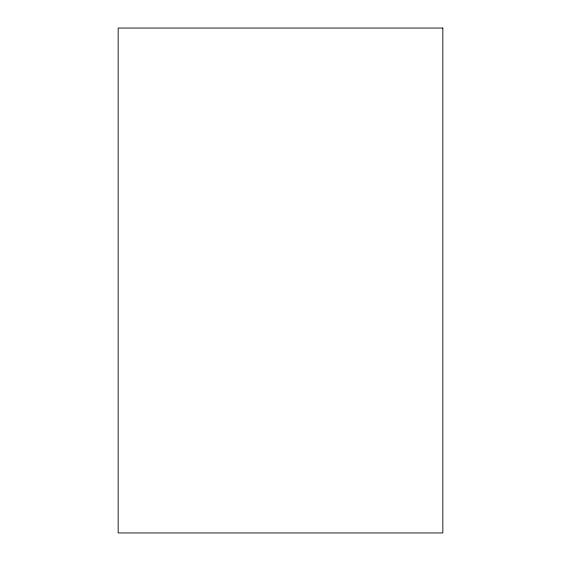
<?xml version="1.0" encoding="UTF-8"?>
<svg xmlns="http://www.w3.org/2000/svg" width="561" height="561" viewBox="0 0 561 561"><rect width="100%" height="100%" fill="white"/><g stroke="black" fill="none" stroke-linecap="round" stroke-linejoin="round"><path stroke-width="0.84" d="M442.839 28.05L118.161 28.05L118.161 532.95L442.839 532.95L442.839 28.05"/></g></svg>
